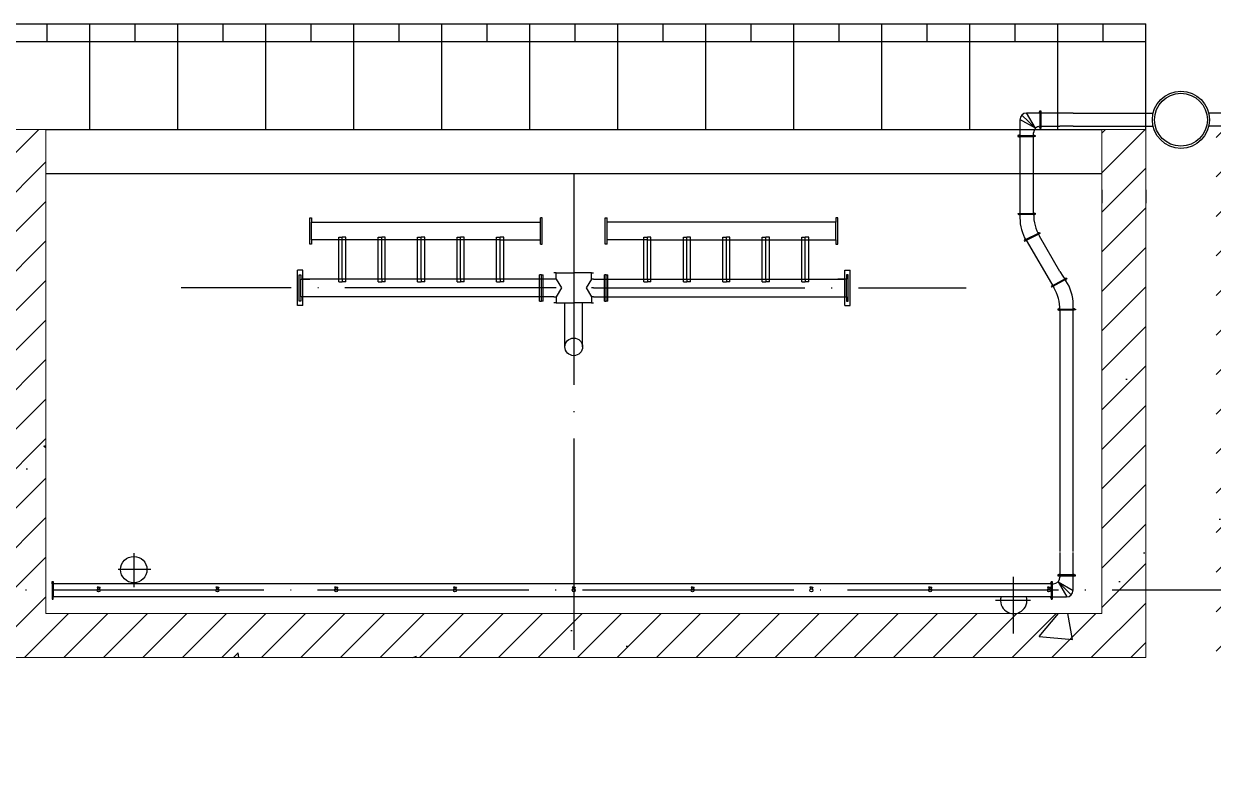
# Model space of a CAD drawing. Header units: millimetres. Extents: x -708 to 2021, y 59 to 1476.
# Drawn here: x 836.8 to 971.9, y 653.8 to 738.2 of the extents above; entities that cross this region are included whole.
import ezdxf

# ---------------------------------------------------------------- set-up
doc = ezdxf.new("R2010")
doc.units = ezdxf.units.MM
doc.linetypes.add('ACAD_ISO04W100', pattern=[30, 24, -3, 0, -3])
doc.layers.add('图层1', color=1, linetype='Continuous', lineweight=25, plot=False)
doc.layers.add('图层2', color=5, linetype='Continuous', lineweight=25, plot=False)

msp = doc.modelspace()

# ---------------------------------------------------------------- hatches: boundary and pattern name
h = msp.add_hatch()
h.set_pattern_fill('ANSI31', color=256, style=0)
h.paths.add_polyline_path([(571.27508, 726.22002), (566.27508, 726.22002), (566.27508, 673.87002), (571.27508, 673.87002)])
h.paths.add_polyline_path([(696.27508, 717.85431), (696.27508, 719.35431), (696.27508, 726.22002), (691.27508, 726.22002), (691.27508, 719.35431), (691.27508, 717.85431), (691.27508, 673.87002), (696.27508, 673.87002)])
h.paths.add_polyline_path([(683.82085, 671.22002), (641.68009, 671.22002), (643.45568, 666.22002), (686.39404, 666.22002)])
h.paths.add_polyline_path([(696.27508, 673.87002), (691.27508, 673.87002), (691.27508, 671.22002), (683.82085, 671.22002), (686.39404, 666.22002), (696.27508, 666.22002)])
h.paths.add_polyline_path([(641.68009, 671.22002), (631.27508, 671.22002), (631.27508, 666.22002), (643.45568, 666.22002)])
h.paths.add_polyline_path([(631.27508, 671.22002), (582.12404, 671.22002), (584.69723, 666.22002), (631.27508, 666.22002)])
h.paths.add_polyline_path([(582.12404, 671.22002), (571.27508, 671.22002), (571.27508, 673.87002), (566.27508, 673.87002), (566.27508, 666.22002), (584.69723, 666.22002)])
h.paths.add_polyline_path([(769.27516, 671.22002), (709.27516, 671.22002), (709.27516, 673.87002), (704.27516, 673.87002), (704.27516, 666.22002), (769.27516, 666.22002)])
h.paths.add_polyline_path([(709.27516, 717.85431), (709.27516, 719.35431), (709.27516, 726.22002), (704.27516, 726.22002), (704.27516, 719.35431), (704.27516, 717.85431), (704.27516, 673.87002), (709.27516, 673.87002)])
h.paths.add_polyline_path([(834.27516, 726.22002), (829.27516, 726.22002), (829.27516, 673.87002), (834.27516, 673.87002)])
h.paths.add_polyline_path([(769.27516, 671.22002), (769.27516, 666.22002), (834.27516, 666.22002), (834.27516, 673.87002), (829.27516, 673.87002), (829.27516, 671.22002)])
h.paths.add_polyline_path([(964.27516, 673.87002), (959.27516, 673.87002), (959.27516, 671.22002), (899.27516, 671.22002), (899.27516, 666.22002), (964.27516, 666.22002)])
h.paths.add_polyline_path([(899.27516, 671.22002), (839.27516, 671.22002), (839.27516, 673.87002), (834.27516, 673.87002), (834.27516, 666.22002), (899.27516, 666.22002)])
h.paths.add_polyline_path([(839.27516, 726.22002), (834.27516, 726.22002), (834.27516, 673.87002), (839.27516, 673.87002)])
h.paths.add_polyline_path([(964.27516, 717.85431), (964.27516, 719.35431), (964.27516, 726.22002), (959.27516, 726.22002), (959.27516, 719.35431), (959.27516, 717.85431), (959.27516, 673.87002), (964.27516, 673.87002)])
h.paths.add_polyline_path([(977.27524, 717.85431), (977.27524, 719.35431), (977.27524, 726.22002), (972.27524, 726.22002), (972.27524, 719.35431), (972.27524, 717.85431), (972.27524, 673.87002), (977.27524, 673.87002)])
h.paths.add_polyline_path([(1037.27524, 671.22002), (977.27524, 671.22002), (977.27524, 673.87002), (972.27524, 673.87002), (972.27524, 666.22002), (1037.27524, 666.22002)])
h.paths.add_polyline_path([(1102.27524, 671.22002), (1097.27524, 671.22002), (1037.27524, 671.22002), (1037.27524, 666.22002), (1102.27524, 666.22002)])
h.paths.add_polyline_path([(1102.27524, 708.22002), (1097.27524, 708.22002), (1097.27524, 673.87002), (1102.27524, 673.87002)])
h.paths.add_polyline_path([(1102.27524, 726.22002), (1097.27524, 726.22002), (1097.27524, 708.22002), (1102.27524, 708.22002)])
h.paths.add_polyline_path([(879.3503, 523.30714), (874.3503, 523.30714), (874.3503, 500.10714), (879.3503, 500.10714)])
h.paths.add_polyline_path([(879.3503, 497.10714), (874.3503, 497.10714), (874.3503, 475.30714), (879.3503, 475.30714)])
h.paths.add_polyline_path([(879.3503, 468.30714), (874.3503, 468.30714), (624.3503, 468.30714), (624.3503, 471.80714), (619.3503, 471.80714), (619.3503, 463.28757), (629.3503, 463.28757), (629.3503, 463.30714), (879.3503, 463.30714)])
h.paths.add_polyline_path([(624.3503, 509.80714), (619.3503, 509.80714), (619.3503, 474.80714), (624.3503, 474.80714)])
h.paths.add_polyline_path([(624.3503, 521.41107), (619.3503, 521.41107), (619.3503, 518.69142), (619.3503, 512.80714), (624.3503, 512.80714), (624.3503, 518.30714)])
h.paths.add_polyline_path([(624.3503, 523.30714), (619.3503, 523.30714), (619.3503, 521.41107), (624.3503, 521.41107)])
h = msp.add_hatch()
h.set_pattern_fill('AR-CONC', color=256, scale=0.25, style=0)
h.paths.add_polyline_path([(566.27508, 673.87002), (571.27508, 673.87002), (571.27508, 726.22002), (566.27508, 726.22002)])
h.paths.add_polyline_path([(566.27508, 666.22002), (677.85292, 666.22002), (680.42611, 671.22002), (571.27508, 671.22002), (571.27508, 673.87002), (566.27508, 673.87002)])
h.paths.add_polyline_path([(680.42611, 671.22002), (631.27508, 671.22002), (631.27508, 666.22002), (677.85292, 666.22002)], flags=16)
h.paths.add_polyline_path([(631.27508, 671.22002), (631.27508, 666.22002), (643.45568, 666.22002), (641.68009, 671.22002)], flags=0)
h.paths.add_polyline_path([(641.68009, 671.22002), (578.7293, 671.22002), (576.15611, 666.22002), (643.45568, 666.22002)], flags=16)
h.paths.add_polyline_path([(578.7293, 671.22002), (576.15611, 666.22002), (696.27508, 666.22002), (696.27508, 673.87002), (691.27508, 673.87002), (691.27508, 671.22002)])
h.paths.add_polyline_path([(691.27508, 673.87002), (696.27508, 673.87002), (696.27508, 717.85431), (696.27508, 719.35431), (696.27508, 726.22002), (691.27508, 726.22002), (691.27508, 719.35431), (691.27508, 717.85431)])
h.paths.add_polyline_path([(704.27516, 673.87002), (709.27516, 673.87002), (709.27516, 717.85431), (709.27516, 719.35431), (709.27516, 726.22002), (704.27516, 726.22002), (704.27516, 719.35431), (704.27516, 717.85431)])
h.paths.add_polyline_path([(709.27516, 671.22002), (709.27516, 673.87002), (704.27516, 673.87002), (704.27516, 666.22002), (769.27516, 666.22002), (769.27516, 671.22002)])
h.paths.add_polyline_path([(769.27516, 671.22002), (769.27516, 666.22002), (834.27516, 666.22002), (834.27516, 673.87002), (829.27516, 673.87002), (829.27516, 671.22002)])
h.paths.add_polyline_path([(829.27516, 673.87002), (834.27516, 673.87002), (834.27516, 726.22002), (829.27516, 726.22002)])
h.paths.add_polyline_path([(834.27516, 673.87002), (839.27516, 673.87002), (839.27516, 726.22002), (834.27516, 726.22002)])
h.paths.add_polyline_path([(839.27516, 671.22002), (839.27516, 673.87002), (834.27516, 673.87002), (834.27516, 666.22002), (899.27516, 666.22002), (899.27516, 671.22002)])
h.paths.add_polyline_path([(964.27516, 666.22002), (964.27516, 673.87002), (959.27516, 673.87002), (959.27516, 671.22002), (899.27516, 671.22002), (899.27516, 666.22002)])
h.paths.add_polyline_path([(959.27516, 673.87002), (964.27516, 673.87002), (964.27516, 717.85431), (964.27516, 719.35431), (964.27516, 726.22002), (959.27516, 726.22002), (959.27516, 719.35431), (959.27516, 717.85431)])
h.paths.add_polyline_path([(972.27524, 673.87002), (977.27524, 673.87002), (977.27524, 717.85431), (977.27524, 719.35431), (977.27524, 726.22002), (972.27524, 726.22002), (972.27524, 719.35431), (972.27524, 717.85431)])
h.paths.add_polyline_path([(1037.27524, 666.22002), (1037.27524, 671.22002), (977.27524, 671.22002), (977.27524, 673.87002), (972.27524, 673.87002), (972.27524, 666.22002)])
h.paths.add_polyline_path([(1102.27524, 666.22002), (1102.27524, 671.22002), (1097.27524, 671.22002), (1037.27524, 671.22002), (1037.27524, 666.22002)])
h.paths.add_polyline_path([(1102.27524, 708.22002), (1097.27524, 708.22002), (1097.27524, 673.87002), (1102.27524, 673.87002)])
h.paths.add_polyline_path([(1097.27524, 708.22002), (1102.27524, 708.22002), (1102.27524, 726.22002), (1097.27524, 726.22002)])
h.paths.add_polyline_path([(624.3503, 509.80714), (619.3503, 509.80714), (619.3503, 474.80714), (624.3503, 474.80714)])
h.paths.add_polyline_path([(619.3503, 512.80714), (624.3503, 512.80714), (624.3503, 518.30714), (624.3503, 521.41107), (619.3503, 521.41107), (619.3503, 518.69142)])
h.paths.add_polyline_path([(624.3503, 521.41107), (624.3503, 523.30714), (619.3503, 523.30714), (619.3503, 521.41107)])
h.paths.add_polyline_path([(624.3503, 468.30714), (624.3503, 471.80714), (619.3503, 471.80714), (619.3503, 463.28757), (879.3503, 463.28757), (879.3503, 468.30714), (874.3503, 468.30714)])
h.paths.add_polyline_path([(879.3503, 497.10714), (874.3503, 497.10714), (874.3503, 475.30714), (879.3503, 475.30714)])
h.paths.add_polyline_path([(879.3503, 523.30714), (874.3503, 523.30714), (874.3503, 500.10714), (879.3503, 500.10714)])

# ---------------------------------------------------------------- linework, layer by layer
for p, q in [((834.27516, 738.22002), (964.27516, 738.22002)), ((834.27516, 736.22002), (964.27516, 736.22002)), ((951.74784, 726.35622), (949.97804, 727.33759)), ((951.75041, 726.35428), (950.19758, 727.85428)), ((951.74784, 726.35622), (950.70646, 728.09139)), ((839.27516, 726.22002), (959.27516, 726.22002)), ((839.27516, 721.22002), (959.27516, 721.22002)), ((959.27516, 719.35431), (959.27516, 717.85431)), ((964.27516, 719.35431), (964.27516, 717.85431)), ((869.27516, 715.67002), (869.27516, 716.17002)), ((869.27516, 716.17002), (869.47516, 716.17002)), ((869.27516, 713.17002), (869.27516, 715.67002)), ((869.47516, 716.17002), (869.47516, 715.67002)), ((869.47516, 713.67002), (869.47516, 715.67002)), ((869.47516, 715.67002), (895.49615, 715.67002)), ((895.49615, 713.17002), (895.49615, 716.17002)), ((895.69615, 716.17002), (895.49615, 716.17002)), ((895.69615, 715.87002), (895.69615, 716.17002)), ((895.69615, 715.67002), (895.69615, 715.87002)), ((895.69615, 713.67002), (895.69615, 715.67002)), ((902.85417, 715.87002), (902.85417, 716.17002)), ((902.85417, 716.17002), (903.05417, 716.17002)), ((902.85417, 715.67002), (902.85417, 715.87002)), ((902.85417, 713.67002), (902.85417, 715.67002)), ((903.05417, 713.17002), (903.05417, 716.17002)), ((929.07516, 715.67002), (903.05417, 715.67002)), ((929.27516, 716.17002), (929.07516, 716.17002)), ((929.07516, 716.17002), (929.07516, 715.67002)), ((929.07516, 713.67002), (929.07516, 715.67002)), ((929.27516, 715.67002), (929.27516, 716.17002)), ((929.27516, 713.17002), (929.27516, 715.67002)), ((872.56199, 708.92002), (872.56199, 713.97002)), ((872.56199, 713.97002), (872.96199, 713.97002)), ((872.96199, 709.22002), (872.96199, 713.97002)), ((872.96199, 709.22002), (872.96199, 713.97002)), ((873.36199, 713.97002), (872.96199, 713.97002)), ((872.96199, 709.22002), (872.96199, 713.91077)), ((873.36199, 708.92002), (873.36199, 713.97002)), ((877.04882, 708.92002), (877.04882, 713.97002)), ((877.04882, 713.97002), (877.44882, 713.97002)), ((877.44882, 709.22002), (877.44882, 713.97002)), ((877.44882, 709.22002), (877.44882, 713.97002)), ((877.44882, 709.22002), (877.44882, 713.97002)), ((877.84882, 713.97002), (877.44882, 713.97002)), ((877.84882, 708.92002), (877.84882, 713.97002)), ((881.53566, 708.92002), (881.53566, 713.97002)), ((881.53566, 713.97002), (881.93566, 713.97002)), ((881.93566, 709.22002), (881.93566, 713.97002)), ((881.93566, 709.22002), (881.93566, 713.97002)), ((881.93566, 709.22002), (881.93566, 713.97002)), ((882.33566, 713.97002), (881.93566, 713.97002)), ((882.33566, 708.92002), (882.33566, 713.97002)), ((886.02249, 708.92002), (886.02249, 713.97002)), ((886.02249, 713.97002), (886.42249, 713.97002)), ((886.42249, 709.22002), (886.42249, 713.97002)), ((886.42249, 709.22002), (886.42249, 713.97002)), ((886.42249, 709.22002), (886.42249, 713.97002)), ((886.82249, 713.97002), (886.42249, 713.97002)), ((886.82249, 708.92002), (886.82249, 713.97002)), ((890.50932, 708.92002), (890.50932, 713.97002)), ((890.50932, 713.97002), (890.90932, 713.97002)), ((890.90932, 709.22002), (890.90932, 713.97002)), ((890.90932, 709.22002), (890.90932, 713.97002)), ((891.30932, 713.97002), (890.90932, 713.97002)), ((891.30932, 708.92002), (891.30932, 713.97002)), ((907.241, 708.92002), (907.241, 713.97002)), ((907.241, 713.97002), (907.641, 713.97002)), ((907.641, 709.22002), (907.641, 713.97002)), ((908.041, 713.97002), (907.641, 713.97002)), ((907.641, 709.22002), (907.641, 713.97002)), ((908.041, 708.92002), (908.041, 713.97002)), ((911.72783, 708.92002), (911.72783, 713.97002)), ((911.72783, 713.97002), (912.12783, 713.97002)), ((912.12783, 709.22002), (912.12783, 713.97002)), ((912.12783, 709.22002), (912.12783, 713.97002)), ((912.52783, 713.97002), (912.12783, 713.97002)), ((912.12783, 709.22002), (912.12783, 713.97002)), ((912.52783, 708.92002), (912.52783, 713.97002)), ((916.21466, 708.92002), (916.21466, 713.97002)), ((916.21466, 713.97002), (916.61466, 713.97002)), ((916.61466, 709.22002), (916.61466, 713.97002)), ((916.61466, 709.22002), (916.61466, 713.97002)), ((917.01466, 713.97002), (916.61466, 713.97002)), ((916.61466, 709.22002), (916.61466, 713.97002)), ((917.01466, 708.92002), (917.01466, 713.97002)), ((920.7015, 708.92002), (920.7015, 713.97002)), ((920.7015, 713.97002), (921.1015, 713.97002)), ((921.1015, 709.22002), (921.1015, 713.97002)), ((921.1015, 709.22002), (921.1015, 713.97002)), ((921.5015, 713.97002), (921.1015, 713.97002)), ((921.1015, 709.22002), (921.1015, 713.97002)), ((921.5015, 708.92002), (921.5015, 713.97002)), ((925.18833, 708.92002), (925.18833, 713.97002)), ((925.18833, 713.97002), (925.58833, 713.97002)), ((925.58833, 709.22002), (925.58833, 713.97002)), ((925.98833, 713.97002), (925.58833, 713.97002)), ((925.58833, 709.22002), (925.58833, 713.97002)), ((925.58833, 709.22002), (925.58833, 713.91077)), ((925.98833, 708.92002), (925.98833, 713.97002)), ((869.47516, 713.17002), (869.27516, 713.17002)), ((890.90932, 713.67002), (869.47516, 713.67002)), ((869.47516, 713.67002), (869.47516, 713.17002)), ((890.90932, 713.67002), (893.67597, 713.67002)), ((893.67597, 713.67002), (895.49615, 713.67002)), ((895.49615, 713.17002), (895.69615, 713.17002)), ((895.69615, 713.17002), (895.69615, 713.67002)), ((902.85417, 713.17002), (902.85417, 713.67002)), ((903.05417, 713.17002), (902.85417, 713.17002)), ((904.87435, 713.67002), (903.05417, 713.67002)), ((907.641, 713.67002), (904.87435, 713.67002)), ((907.641, 713.67002), (929.07516, 713.67002)), ((929.07516, 713.67002), (929.07516, 713.17002)), ((929.07516, 713.17002), (929.27516, 713.17002)), ((868.17516, 710.22002), (867.87516, 710.22002)), ((867.87516, 710.18305), (867.87516, 710.22002)), ((867.87516, 706.45823), (867.87516, 710.18305)), ((868.07516, 709.22002), (868.07516, 709.72002)), ((868.07516, 709.72002), (868.27516, 709.72002)), ((868.47516, 710.22002), (868.17516, 710.22002)), ((868.27516, 709.72002), (868.27516, 709.22002)), ((868.47516, 710.18305), (868.47516, 710.22002)), ((868.47516, 706.45823), (868.47516, 710.18305)), ((895.39615, 706.72002), (895.39615, 709.72002)), ((895.59615, 709.72002), (895.39615, 709.72002)), ((895.59615, 709.42002), (895.59615, 709.72002)), ((895.59615, 709.72002), (895.79615, 709.72002)), ((895.79615, 706.72002), (895.79615, 709.72002)), ((897.27516, 709.92002), (897.02516, 709.92002)), ((897.27516, 709.22002), (897.27516, 709.92002)), ((897.27516, 709.92002), (899.27516, 709.92002)), ((901.27516, 709.92002), (899.27516, 709.92002)), ((901.27516, 709.22002), (901.27516, 709.92002)), ((901.27516, 709.92002), (901.52516, 709.92002)), ((902.75417, 706.72002), (902.75417, 709.72002)), ((902.95417, 709.72002), (902.75417, 709.72002)), ((902.95417, 709.42002), (902.95417, 709.72002)), ((902.95417, 709.72002), (903.15417, 709.72002)), ((903.15417, 706.72002), (903.15417, 709.72002)), ((930.07516, 710.18305), (930.07516, 710.22002)), ((930.07516, 710.22002), (930.37516, 710.22002)), ((930.07516, 706.45823), (930.07516, 710.18305)), ((930.47516, 709.72002), (930.27516, 709.72002)), ((930.27516, 709.72002), (930.27516, 709.22002)), ((930.37516, 710.22002), (930.67516, 710.22002)), ((930.47516, 709.22002), (930.47516, 709.72002)), ((930.67516, 710.18305), (930.67516, 710.22002)), ((930.67516, 706.45823), (930.67516, 710.18305)), ((868.07516, 706.72002), (868.07516, 709.22002)), ((868.27516, 707.22002), (868.27516, 709.22002)), ((868.27516, 709.22002), (869.27516, 709.22002)), ((895.39615, 709.22002), (868.47516, 709.22002)), ((876.07, 709.22002), (869.27516, 709.22002)), ((872.56199, 708.92002), (872.96199, 708.92002)), ((872.96199, 709.22002), (872.96199, 708.92002)), ((872.96199, 709.22002), (872.96199, 708.92002)), ((873.36199, 708.92002), (872.96199, 708.92002)), ((897.27516, 709.22002), (876.07, 709.22002)), ((877.04882, 708.92002), (877.44882, 708.92002)), ((877.44882, 709.22002), (877.44882, 708.92002)), ((877.44882, 709.22002), (877.44882, 708.92002)), ((877.84882, 708.92002), (877.44882, 708.92002)), ((881.53566, 708.92002), (881.93566, 708.92002)), ((881.93566, 709.22002), (881.93566, 708.92002)), ((881.93566, 709.22002), (881.93566, 708.92002)), ((882.33566, 708.92002), (881.93566, 708.92002)), ((886.02249, 708.92002), (886.42249, 708.92002)), ((886.42249, 709.22002), (886.42249, 708.92002)), ((886.42249, 709.22002), (886.42249, 708.92002)), ((886.82249, 708.92002), (886.42249, 708.92002)), ((890.50932, 708.92002), (890.90932, 708.92002)), ((890.90932, 709.22002), (890.90932, 708.92002)), ((890.90932, 709.22002), (890.90932, 708.92002)), ((891.30932, 708.92002), (890.90932, 708.92002)), ((895.59615, 709.22002), (895.59615, 709.42002)), ((895.59615, 707.22002), (895.59615, 709.22002)), ((897.27516, 709.22002), (897.86398, 708.22002)), ((901.27516, 709.22002), (900.69751, 708.22002)), ((901.52516, 709.22002), (901.27516, 709.22002)), ((901.52516, 709.22002), (922.48032, 709.22002)), ((902.95417, 709.22002), (902.95417, 709.42002)), ((902.95417, 707.22002), (902.95417, 709.22002)), ((903.15417, 709.22002), (930.07516, 709.22002)), ((907.241, 708.92002), (907.641, 708.92002)), ((907.641, 709.22002), (907.641, 708.92002)), ((907.641, 709.22002), (907.641, 708.92002)), ((908.041, 708.92002), (907.641, 708.92002)), ((911.72783, 708.92002), (912.12783, 708.92002)), ((912.12783, 709.22002), (912.12783, 708.92002)), ((912.12783, 709.22002), (912.12783, 708.92002)), ((912.52783, 708.92002), (912.12783, 708.92002)), ((916.21466, 708.92002), (916.61466, 708.92002)), ((916.61466, 709.22002), (916.61466, 708.92002)), ((916.61466, 709.22002), (916.61466, 708.92002)), ((917.01466, 708.92002), (916.61466, 708.92002)), ((920.7015, 708.92002), (921.1015, 708.92002)), ((921.1015, 709.22002), (921.1015, 708.92002)), ((921.1015, 709.22002), (921.1015, 708.92002)), ((921.5015, 708.92002), (921.1015, 708.92002)), ((922.48032, 709.22002), (929.27516, 709.22002)), ((925.18833, 708.92002), (925.58833, 708.92002)), ((925.58833, 709.22002), (925.58833, 708.92002)), ((925.58833, 709.22002), (925.58833, 708.92002)), ((925.98833, 708.92002), (925.58833, 708.92002)), ((930.27516, 709.22002), (929.27516, 709.22002)), ((930.27516, 707.22002), (930.27516, 709.22002)), ((930.47516, 706.72002), (930.47516, 709.22002)), ((869.27516, 707.22002), (868.27516, 707.22002)), ((868.27516, 707.22002), (868.27516, 706.72002)), ((874.99815, 707.22002), (869.27516, 707.22002)), ((897.02516, 707.22002), (874.99815, 707.22002)), ((897.27516, 708.22002), (895.28863, 708.22002)), ((895.59615, 708.22002), (895.39615, 708.22002)), ((895.59615, 706.72002), (895.59615, 707.22002)), ((897.02516, 707.22002), (897.02516, 707.22002)), ((897.02516, 707.22002), (897.27516, 707.22002)), ((897.86398, 708.22002), (897.27516, 707.22002)), ((897.27516, 707.22002), (897.27516, 706.52002)), ((900.69751, 708.22002), (901.27516, 707.22002)), ((901.52516, 708.22002), (901.27516, 708.22002)), ((901.27516, 707.22002), (901.27516, 706.52002)), ((901.52516, 707.22002), (901.27516, 707.22002)), ((901.52516, 707.22002), (923.55217, 707.22002)), ((902.95417, 708.22002), (903.15417, 708.22002)), ((902.95417, 706.72002), (902.95417, 707.22002)), ((923.55217, 707.22002), (929.27516, 707.22002)), ((929.27516, 707.22002), (930.27516, 707.22002)), ((930.27516, 707.22002), (930.27516, 706.72002)), ((867.87516, 706.22002), (867.87516, 706.45823)), ((868.17516, 706.22002), (867.87516, 706.22002)), ((868.47516, 706.22002), (868.02516, 706.22002)), ((868.27516, 706.72002), (868.07516, 706.72002)), ((868.47516, 706.22002), (868.47516, 706.45823)), ((895.39615, 706.72002), (895.59615, 706.72002)), ((895.79615, 706.72002), (895.59615, 706.72002)), ((897.27516, 706.52002), (897.02516, 706.52002)), ((897.27516, 706.52002), (899.27516, 706.52002)), ((898.27516, 701.52002), (898.27516, 706.52002)), ((901.27516, 706.52002), (899.27516, 706.52002)), ((900.27516, 701.52002), (900.27516, 706.52002)), ((901.27516, 706.52002), (901.52516, 706.52002)), ((902.75417, 706.72002), (902.95417, 706.72002)), ((903.15417, 706.72002), (902.95417, 706.72002)), ((930.07516, 706.22002), (930.07516, 706.45823)), ((930.07516, 706.22002), (930.52516, 706.22002)), ((930.27516, 706.72002), (930.47516, 706.72002)), ((930.37516, 706.22002), (930.67516, 706.22002)), ((930.67516, 706.22002), (930.67516, 706.45823)), ((954.30548, 674.83969), (956.0248, 673.84704)), ((954.30548, 674.83969), (955.80548, 673.33969)), ((954.30548, 674.83969), (955.29813, 673.12037))]:
    msp.add_line(p, q)
at = {"lineweight": -2}
for p, q in [((839.41085, 738.22002), (839.41085, 736.22002)), ((844.27516, 726.22002), (844.27516, 738.22002)), ((849.41085, 738.22002), (849.41085, 736.22002)), ((849.41085, 738.22002), (849.41085, 736.22002)), ((854.27516, 726.22002), (854.27516, 738.22002)), ((859.41085, 738.22002), (859.41085, 736.22002)), ((864.27516, 726.22002), (864.27516, 738.22002)), ((869.41085, 738.22002), (869.41085, 736.22002)), ((874.27516, 726.22002), (874.27516, 738.22002)), ((879.41085, 738.22002), (879.41085, 736.22002)), ((884.27516, 726.22002), (884.27516, 738.22002)), ((889.41085, 738.22002), (889.41085, 736.22002)), ((894.27516, 726.22002), (894.27516, 738.22002)), ((899.41085, 738.22002), (899.41085, 736.22002)), ((904.27516, 726.22002), (904.27516, 738.22002)), ((909.41085, 738.22002), (909.41085, 736.22002)), ((914.27516, 726.22002), (914.27516, 738.22002)), ((919.41085, 738.22002), (919.41085, 736.22002)), ((924.27516, 726.22002), (924.27516, 738.22002)), ((929.41085, 738.22002), (929.41085, 736.22002)), ((934.27516, 726.22002), (934.27516, 738.22002)), ((939.41085, 738.22002), (939.41085, 736.22002)), ((944.27516, 726.22002), (944.27516, 738.22002)), ((949.41085, 738.22002), (949.41085, 736.22002)), ((954.27516, 726.22002), (954.27516, 738.22002)), ((959.41085, 738.22002), (959.41085, 736.22002)), ((964.27516, 726.22002), (964.27516, 738.22002))]:
    msp.add_line(p, q, dxfattribs=at)
at = {"lineweight": 0}
for p, q in [((839.27516, 726.22002), (834.27516, 726.22002)), ((839.27516, 726.22002), (839.27516, 671.22002)), ((959.27516, 719.35431), (959.27516, 726.22002)), ((959.27516, 726.22002), (964.27516, 726.22002)), ((964.27516, 726.22002), (964.27516, 719.35431)), ((959.27516, 671.22002), (959.27516, 717.85431)), ((964.27516, 717.85431), (964.27516, 666.22002)), ((839.27516, 671.22002), (959.27516, 671.22002)), ((964.27516, 666.22002), (964.27516, 671.22002)), ((964.27516, 666.22002), (834.27516, 666.22002))]:
    msp.add_line(p, q, dxfattribs=at)
at = {"linetype": 'ACAD_ISO04W100'}
for p, q in [((897.27516, 708.22002), (854.66496, 708.22002)), ((901.52516, 708.22002), (943.88536, 708.22002)), ((849.27516, 678.10311), (849.27516, 674.2304)), ((851.20931, 676.22002), (847.491, 676.22002)), ((949.19815, 675.39426), (949.19815, 668.95359)), ((1104.8669, 673.87002), (549.16997, 673.87002)), ((951.18593, 672.72002), (947.21037, 672.72002))]:
    msp.add_line(p, q, dxfattribs=at)
for centre, radius in [((899.27516, 701.52002), 1), ((849.27516, 676.22002), 1.5)]:
    msp.add_circle(centre, radius)
msp.add_arc((949.27516, 672.72002), 1.5, 164.53399, 15.46601)
for p in [(872.96199, 709.22002), (877.44882, 709.22002), (881.93566, 709.22002), (886.42249, 709.22002), (890.90932, 709.22002), (907.641, 709.22002), (912.12783, 709.22002), (916.61466, 709.22002), (921.1015, 709.22002), (925.58833, 709.22002)]:
    msp.add_point(p)
at = {"layer": '图层1'}
for p, q in [((952.18483, 728.17395), (952.18483, 728.19395)), ((952.18483, 728.19395), (952.20983, 728.19395)), ((952.20983, 728.17395), (952.18483, 728.17395)), ((952.20983, 728.19395), (952.20983, 728.21395)), ((952.20983, 728.21395), (952.21983, 728.21395)), ((952.20983, 728.19395), (952.20983, 728.17395)), ((952.20983, 728.17395), (952.20983, 728.15395)), ((952.20983, 728.15395), (952.21983, 728.15395)), ((952.21983, 728.21395), (952.21983, 728.19395)), ((952.21983, 728.19395), (952.23483, 728.19395)), ((952.21983, 728.17395), (952.21983, 728.19395)), ((952.23483, 728.17395), (952.21983, 728.17395)), ((952.21983, 728.15395), (952.21983, 728.17395)), ((952.23483, 728.32395), (952.23483, 726.32254)), ((952.23483, 728.07395), (952.23483, 728.32395)), ((952.23483, 728.32395), (952.33483, 728.32395)), ((952.33483, 728.32395), (952.33483, 726.32254)), ((952.33483, 728.19395), (952.35483, 728.19395)), ((952.35483, 728.17395), (952.33483, 728.17395)), ((952.35483, 728.19395), (952.35483, 728.17395)), ((952.20983, 726.47254), (952.18483, 726.47254)), ((952.18483, 726.47254), (952.18483, 726.45254)), ((952.18483, 726.45254), (952.20983, 726.45254)), ((952.20983, 726.47254), (952.20983, 726.49254)), ((952.20983, 726.49254), (952.21983, 726.49254)), ((952.20983, 726.45254), (952.20983, 726.47254)), ((952.20983, 726.45254), (952.20983, 726.43254)), ((952.20983, 726.43254), (952.21983, 726.43254)), ((952.21983, 726.49254), (952.21983, 726.47254)), ((952.23483, 726.47254), (952.21983, 726.47254)), ((952.21983, 726.47254), (952.21983, 726.45254)), ((952.21983, 726.45254), (952.23483, 726.45254)), ((952.21983, 726.43254), (952.21983, 726.45254)), ((952.23483, 726.57254), (952.23483, 726.32254)), ((952.23483, 726.32254), (952.33483, 726.32254)), ((952.35483, 726.47254), (952.33483, 726.47254)), ((952.33483, 726.45254), (952.35483, 726.45254)), ((952.35483, 726.45254), (952.35483, 726.47254)), ((949.87792, 725.51895), (949.72792, 725.51895)), ((949.72792, 725.51895), (949.72792, 725.41895)), ((949.72792, 725.41895), (949.87792, 725.41895)), ((949.85792, 725.54395), (949.83792, 725.54395)), ((949.83792, 725.54395), (949.83792, 725.53395)), ((949.83792, 725.53395), (949.85792, 725.53395)), ((949.87792, 725.56895), (949.85792, 725.56895)), ((949.85792, 725.56895), (949.85792, 725.54395)), ((949.85792, 725.54395), (949.87792, 725.54395)), ((949.85792, 725.53395), (949.85792, 725.51895)), ((949.87792, 725.53395), (949.85792, 725.53395)), ((949.85792, 725.41895), (949.85792, 725.39895)), ((949.85792, 725.39895), (949.87792, 725.39895)), ((949.87792, 725.54395), (949.87792, 725.56895)), ((949.87792, 725.54395), (949.89792, 725.54395)), ((949.87792, 725.51895), (949.87792, 725.53395)), ((949.89792, 725.53395), (949.87792, 725.53395)), ((949.87792, 725.51895), (949.97792, 725.51895)), ((949.87792, 725.41895), (951.57792, 725.41895)), ((949.97792, 725.41895), (949.87792, 725.41895)), ((949.87792, 725.39895), (949.87792, 725.41895)), ((949.89792, 725.54395), (949.89792, 725.53395)), ((949.97792, 725.51895), (951.47792, 725.51895)), ((951.57792, 725.51895), (951.47792, 725.51895)), ((951.57792, 725.51895), (951.47792, 725.51895)), ((951.47792, 725.41895), (951.57792, 725.41895)), ((951.57792, 725.54395), (951.55792, 725.54395)), ((951.55792, 725.54395), (951.55792, 725.53395)), ((951.55792, 725.53395), (951.57792, 725.53395)), ((951.57792, 725.54395), (951.57792, 725.56895)), ((951.57792, 725.56895), (951.59792, 725.56895)), ((951.59792, 725.54395), (951.57792, 725.54395)), ((951.57792, 725.51895), (951.57792, 725.53395)), ((951.57792, 725.53395), (951.59792, 725.53395)), ((951.57792, 725.51895), (951.72792, 725.51895)), ((951.72792, 725.41895), (951.57792, 725.41895)), ((951.57792, 725.39895), (951.57792, 725.41895)), ((951.59792, 725.39895), (951.57792, 725.39895)), ((951.59792, 725.56895), (951.59792, 725.54395)), ((951.59792, 725.54395), (951.61792, 725.54395)), ((951.59792, 725.53395), (951.59792, 725.51895)), ((951.61792, 725.53395), (951.59792, 725.53395)), ((951.59792, 725.41895), (951.59792, 725.39895)), ((951.61792, 725.54395), (951.61792, 725.53395)), ((951.72792, 725.51895), (951.72792, 725.41895)), ((949.76037, 716.67999), (951.76168, 716.69991)), ((949.76137, 716.58), (949.76037, 716.67999)), ((949.76137, 716.58), (951.76268, 716.59991)), ((949.87151, 716.56609), (949.89151, 716.56629)), ((949.87161, 716.55609), (949.87151, 716.56609)), ((949.89161, 716.55629), (949.87161, 716.55609)), ((949.89017, 716.70129), (949.91017, 716.70149)), ((949.89037, 716.68129), (949.89017, 716.70129)), ((949.89151, 716.56629), (949.89136, 716.58129)), ((949.91151, 716.56649), (949.89151, 716.56629)), ((949.89161, 716.55629), (949.91161, 716.55649)), ((949.89186, 716.53129), (949.89161, 716.55629)), ((949.91186, 716.53149), (949.89186, 716.53129)), ((949.91017, 716.70149), (949.91037, 716.68149)), ((949.91136, 716.58149), (950.01136, 716.58249)), ((949.91136, 716.58149), (949.91151, 716.56649)), ((949.93151, 716.56669), (949.91151, 716.56649)), ((949.91161, 716.55649), (949.93161, 716.55669)), ((949.91161, 716.55649), (949.91186, 716.53149)), ((949.93151, 716.56669), (949.93161, 716.55669)), ((951.59283, 716.58322), (951.61283, 716.58342)), ((951.59293, 716.57322), (951.59283, 716.58322)), ((951.61293, 716.57342), (951.59293, 716.57322)), ((951.63149, 716.71862), (951.61149, 716.71842)), ((951.61149, 716.71842), (951.61169, 716.69842)), ((951.61268, 716.59842), (951.61283, 716.58342)), ((951.61283, 716.58342), (951.63283, 716.58362)), ((951.63293, 716.57362), (951.61293, 716.57342)), ((951.61293, 716.57342), (951.61318, 716.54842)), ((951.61318, 716.54842), (951.63318, 716.54862)), ((951.63169, 716.69862), (951.63149, 716.71862)), ((951.63283, 716.58362), (951.63268, 716.59862)), ((951.65283, 716.58382), (951.63283, 716.58362)), ((951.63293, 716.57362), (951.65293, 716.57382)), ((951.63318, 716.54862), (951.63293, 716.57362)), ((951.65293, 716.57382), (951.65283, 716.58382)), ((951.76268, 716.59991), (951.76168, 716.69991)), ((950.58757, 713.6935), (950.45358, 713.62607)), ((950.55847, 713.70684), (950.5406, 713.69785)), ((950.5406, 713.69785), (950.5451, 713.68892)), ((950.5451, 713.68892), (950.56296, 713.69791)), ((950.56509, 713.73816), (950.54723, 713.72917)), ((950.54723, 713.72917), (950.55847, 713.70684)), ((950.55847, 713.70684), (950.57633, 713.71583)), ((950.58083, 713.7069), (950.56296, 713.69791)), ((950.56296, 713.69791), (950.56971, 713.68451)), ((950.57633, 713.71583), (950.56509, 713.73816)), ((950.57633, 713.71583), (950.5942, 713.72482)), ((950.59869, 713.71589), (950.58083, 713.7069)), ((950.58757, 713.6935), (950.58083, 713.7069)), ((950.58757, 713.6935), (950.6769, 713.73846)), ((950.5942, 713.72482), (950.59869, 713.71589)), ((950.63253, 713.60417), (952.15106, 714.36841)), ((950.6769, 713.73846), (952.01678, 714.41279)), ((952.1061, 714.45774), (952.01678, 714.41279)), ((952.06173, 714.32346), (952.15106, 714.36841)), ((952.09486, 714.48007), (952.077, 714.47108)), ((952.077, 714.47108), (952.08149, 714.46215)), ((952.08149, 714.46215), (952.09936, 714.47114)), ((952.08362, 714.5024), (952.10149, 714.51139)), ((952.09486, 714.48007), (952.08362, 714.5024)), ((952.11273, 714.48906), (952.09486, 714.48007)), ((952.09936, 714.47114), (952.11722, 714.48013)), ((952.1061, 714.45774), (952.09936, 714.47114)), ((952.10149, 714.51139), (952.11273, 714.48906)), ((952.1061, 714.45774), (952.24009, 714.52517)), ((952.11273, 714.48906), (952.13059, 714.49805)), ((952.13509, 714.48912), (952.11722, 714.48013)), ((952.11722, 714.48013), (952.12397, 714.46673)), ((952.13059, 714.49805), (952.13509, 714.48912)), ((952.28504, 714.43585), (952.15106, 714.36841)), ((952.16005, 714.35055), (952.15106, 714.36841)), ((952.17791, 714.35954), (952.16005, 714.35055)), ((952.16892, 714.37741), (952.17791, 714.35954)), ((952.24009, 714.52517), (952.28504, 714.43585)), ((950.45358, 713.62607), (950.49854, 713.53674)), ((950.49854, 713.53674), (950.63253, 713.60417)), ((950.61466, 713.59518), (950.62365, 713.57732)), ((950.62365, 713.57732), (950.64152, 713.58631)), ((950.72185, 713.64913), (950.63253, 713.60417)), ((950.64152, 713.58631), (950.63253, 713.60417)), ((955.2717, 709.32449), (953.50899, 708.37661)), ((953.50899, 708.37661), (953.55635, 708.28854)), ((955.31906, 709.23641), (953.55635, 708.28854)), ((953.61165, 708.4602), (953.59403, 708.45072)), ((953.59403, 708.45072), (953.59877, 708.44192)), ((953.59877, 708.44192), (953.61638, 708.45139)), ((953.61742, 708.49169), (953.59981, 708.48221)), ((953.59981, 708.48221), (953.61165, 708.4602)), ((953.61165, 708.4602), (953.62926, 708.46967)), ((953.634, 708.46086), (953.61638, 708.45139)), ((953.61638, 708.45139), (953.62349, 708.43818)), ((953.62926, 708.46967), (953.61742, 708.49169)), ((953.62926, 708.46967), (953.64688, 708.47914)), ((953.65161, 708.47033), (953.634, 708.46086)), ((953.6411, 708.44765), (953.634, 708.46086)), ((953.64688, 708.47914), (953.65161, 708.47033)), ((953.67085, 708.3501), (953.68032, 708.33249)), ((953.68032, 708.33249), (953.69793, 708.34196)), ((953.69793, 708.34196), (953.68846, 708.35958)), ((955.13959, 709.25345), (955.05152, 709.20609)), ((955.12775, 709.27547), (955.11014, 709.26599)), ((955.11014, 709.26599), (955.11487, 709.25719)), ((955.11487, 709.25719), (955.13249, 709.26666)), ((955.11591, 709.29748), (955.13353, 709.30696)), ((955.12775, 709.27547), (955.11591, 709.29748)), ((955.14537, 709.28494), (955.12775, 709.27547)), ((955.13249, 709.26666), (955.1501, 709.27613)), ((955.13959, 709.25345), (955.13249, 709.26666)), ((955.13353, 709.30696), (955.14537, 709.28494)), ((955.14537, 709.28494), (955.16298, 709.29441)), ((955.16772, 709.2856), (955.1501, 709.27613)), ((955.1501, 709.27613), (955.15721, 709.26292)), ((955.16298, 709.29441), (955.16772, 709.2856)), ((955.19643, 709.14776), (955.18695, 709.16537)), ((955.21404, 709.15723), (955.19643, 709.14776)), ((955.20457, 709.17485), (955.21404, 709.15723)), ((955.2717, 709.32449), (955.31906, 709.23641)), ((954.42516, 705.81626), (954.27516, 705.81626)), ((954.27516, 705.81626), (954.27516, 705.71626)), ((954.27516, 705.71626), (954.42516, 705.71626)), ((954.40516, 705.84126), (954.38516, 705.84126)), ((954.38516, 705.84126), (954.38516, 705.83126)), ((954.38516, 705.83126), (954.40516, 705.83126)), ((954.42516, 705.86626), (954.40516, 705.86626)), ((954.40516, 705.86626), (954.40516, 705.84126)), ((954.40516, 705.84126), (954.42516, 705.84126)), ((954.40516, 705.83126), (954.40516, 705.81626)), ((954.42516, 705.83126), (954.40516, 705.83126)), ((954.40516, 705.71626), (954.40516, 705.69626)), ((954.40516, 705.69626), (954.42516, 705.69626)), ((954.42516, 705.84126), (954.42516, 705.86626)), ((954.42516, 705.84126), (954.44516, 705.84126)), ((954.42516, 705.81626), (954.42516, 705.83126)), ((954.44516, 705.83126), (954.42516, 705.83126)), ((954.42516, 705.81626), (954.52516, 705.81626)), ((954.42516, 705.71626), (956.12516, 705.71626)), ((954.52516, 705.71626), (954.42516, 705.71626)), ((954.42516, 705.69626), (954.42516, 705.71626)), ((954.44516, 705.84126), (954.44516, 705.83126)), ((954.52516, 705.81626), (956.02516, 705.81626)), ((956.12516, 705.81626), (956.02516, 705.81626)), ((956.12516, 705.81626), (956.02516, 705.81626)), ((956.02516, 705.71626), (956.12516, 705.71626)), ((956.12516, 705.84126), (956.10516, 705.84126)), ((956.10516, 705.84126), (956.10516, 705.83126)), ((956.10516, 705.83126), (956.12516, 705.83126)), ((956.12516, 705.84126), (956.12516, 705.86626)), ((956.12516, 705.86626), (956.14516, 705.86626)), ((956.14516, 705.84126), (956.12516, 705.84126)), ((956.12516, 705.81626), (956.12516, 705.83126)), ((956.12516, 705.83126), (956.14516, 705.83126)), ((956.12516, 705.81626), (956.27516, 705.81626)), ((956.27516, 705.71626), (956.12516, 705.71626)), ((956.12516, 705.69626), (956.12516, 705.71626)), ((956.14516, 705.69626), (956.12516, 705.69626)), ((956.14516, 705.86626), (956.14516, 705.84126)), ((956.14516, 705.84126), (956.16516, 705.84126)), ((956.14516, 705.83126), (956.14516, 705.81626)), ((956.16516, 705.83126), (956.14516, 705.83126)), ((956.14516, 705.71626), (956.14516, 705.69626)), ((956.16516, 705.84126), (956.16516, 705.83126)), ((956.27516, 705.81626), (956.27516, 705.71626)), ((953.47664, 674.72002), (953.47664, 674.74002)), ((953.47664, 674.74002), (953.50164, 674.74002)), ((953.50164, 674.72002), (953.47664, 674.72002)), ((953.50164, 674.74002), (953.50164, 674.76002)), ((953.50164, 674.76002), (953.51164, 674.76002)), ((953.50164, 674.74002), (953.50164, 674.72002)), ((953.50164, 674.72002), (953.50164, 674.70002)), ((953.50164, 674.70002), (953.51164, 674.70002)), ((953.51164, 674.76002), (953.51164, 674.74002)), ((953.51164, 674.74002), (953.52664, 674.74002)), ((953.51164, 674.72002), (953.51164, 674.74002)), ((953.52664, 674.72002), (953.51164, 674.72002)), ((953.51164, 674.70002), (953.51164, 674.72002)), ((953.52664, 674.87002), (953.52664, 672.86861)), ((953.52664, 674.87002), (953.62664, 674.87002)), ((953.52664, 674.72002), (953.52664, 674.62002)), ((953.62664, 674.87002), (953.62664, 672.86861)), ((953.62664, 674.74002), (953.64664, 674.74002)), ((953.64664, 674.72002), (953.62664, 674.72002)), ((953.64664, 674.74002), (953.64664, 674.72002)), ((954.42516, 675.62254), (954.27516, 675.62254)), ((954.27516, 675.62254), (954.27516, 675.52254)), ((954.27516, 675.52254), (954.42516, 675.52254)), ((954.40516, 675.64754), (954.38516, 675.64754)), ((954.38516, 675.64754), (954.38516, 675.63754)), ((954.38516, 675.63754), (954.40516, 675.63754)), ((954.42516, 675.67254), (954.40516, 675.67254)), ((954.40516, 675.67254), (954.40516, 675.64754)), ((954.40516, 675.64754), (954.42516, 675.64754)), ((954.40516, 675.63754), (954.40516, 675.62254)), ((954.42516, 675.63754), (954.40516, 675.63754)), ((954.40516, 675.52254), (954.40516, 675.50254)), ((954.40516, 675.50254), (954.42516, 675.50254)), ((954.42516, 675.64754), (954.42516, 675.67254)), ((954.42516, 675.64754), (954.44516, 675.64754)), ((954.42516, 675.62254), (954.42516, 675.63754)), ((954.44516, 675.63754), (954.42516, 675.63754)), ((954.52516, 675.62254), (954.42516, 675.62254)), ((954.42516, 675.62254), (956.12516, 675.62254)), ((956.02516, 675.52254), (954.42516, 675.52254)), ((956.12516, 675.52254), (954.42516, 675.52254)), ((954.42516, 675.50254), (954.42516, 675.52254)), ((954.44516, 675.64754), (954.44516, 675.63754)), ((954.52516, 675.62254), (956.02516, 675.62254)), ((956.02516, 675.62254), (954.52516, 675.62254)), ((956.02516, 675.62254), (956.12516, 675.62254)), ((956.12516, 675.62254), (956.02516, 675.62254)), ((956.12516, 675.52254), (956.02516, 675.52254)), ((956.12516, 675.64754), (956.10516, 675.64754)), ((956.10516, 675.64754), (956.10516, 675.63754)), ((956.10516, 675.63754), (956.12516, 675.63754)), ((956.12516, 675.64754), (956.12516, 675.67254)), ((956.12516, 675.67254), (956.14516, 675.67254)), ((956.14516, 675.64754), (956.12516, 675.64754)), ((956.12516, 675.62254), (956.12516, 675.63754)), ((956.12516, 675.63754), (956.14516, 675.63754)), ((956.12516, 675.62254), (956.27516, 675.62254)), ((956.12516, 675.52254), (956.27516, 675.52254)), ((956.12516, 675.50254), (956.12516, 675.52254)), ((956.14516, 675.50254), (956.12516, 675.50254)), ((956.14516, 675.67254), (956.14516, 675.64754)), ((956.14516, 675.64754), (956.16516, 675.64754)), ((956.14516, 675.63754), (956.14516, 675.62254)), ((956.16516, 675.63754), (956.14516, 675.63754)), ((956.14516, 675.52254), (956.14516, 675.50254)), ((956.16516, 675.64754), (956.16516, 675.63754)), ((956.27516, 675.52254), (956.27516, 675.62254)), ((953.50164, 673.01861), (953.47664, 673.01861)), ((953.47664, 673.01861), (953.47664, 672.99861)), ((953.47664, 672.99861), (953.50164, 672.99861)), ((953.50164, 673.01861), (953.50164, 673.03861)), ((953.50164, 673.03861), (953.51164, 673.03861)), ((953.50164, 672.99861), (953.50164, 673.01861)), ((953.50164, 672.99861), (953.50164, 672.97861)), ((953.50164, 672.97861), (953.51164, 672.97861)), ((953.51164, 673.03861), (953.51164, 673.01861)), ((953.52664, 673.01861), (953.51164, 673.01861)), ((953.51164, 673.01861), (953.51164, 672.99861)), ((953.51164, 672.99861), (953.52664, 672.99861)), ((953.51164, 672.97861), (953.51164, 672.99861)), ((953.52664, 672.86861), (953.62664, 672.86861)), ((953.64664, 673.01861), (953.62664, 673.01861)), ((953.62664, 672.99861), (953.64664, 672.99861)), ((953.64664, 672.99861), (953.64664, 673.01861))]:
    msp.add_line(p, q, dxfattribs=at)
at = {"layer": '图层2'}
for p, q in [((949.97792, 727.32395), (949.97792, 716.16314)), ((952.23045, 728.07395), (950.72792, 728.07395)), ((956.02516, 728.07395), (952.23045, 728.07395)), ((956.02516, 728.07395), (965.11309, 728.07395)), ((980.52524, 728.07395), (971.43731, 728.07395)), ((952.28074, 726.57395), (954.52516, 726.57395)), ((956.02516, 726.57395), (954.52516, 726.57395)), ((956.02516, 726.57395), (965.11276, 726.57395)), ((980.52524, 726.57395), (971.43765, 726.57395)), ((951.53074, 716.60558), (951.53074, 725.82395)), ((954.52516, 710.07922), (952.20058, 714.10564)), ((950.66959, 713.62576), (953.83349, 708.25364)), ((954.52516, 710.07922), (955.20658, 709.03988)), ((954.52516, 705.71626), (954.52516, 678.27136)), ((956.02516, 678.27136), (956.02516, 706.29841)), ((954.52516, 678.17136), (954.52516, 675.37002)), ((956.02516, 673.87002), (956.02516, 678.17136)), ((840.00016, 674.62002), (840.00016, 674.87002)), ((840.00016, 674.87002), (840.10016, 674.87002)), ((840.00016, 674.62002), (840.00016, 673.12002)), ((840.10016, 674.87002), (840.10016, 674.62002)), ((953.45016, 674.62002), (840.10016, 674.62002)), ((840.10016, 674.62002), (840.10016, 673.12002)), ((953.45016, 674.62002), (953.77516, 674.62002)), ((954.52516, 675.62254), (954.42516, 675.62254)), ((954.42516, 675.52254), (956.12516, 675.52254)), ((956.12516, 675.62254), (954.52516, 675.62254)), ((956.02516, 675.52254), (956.12516, 675.52254)), ((845.10016, 674.22002), (845.1969, 674.02654)), ((845.27516, 674.22002), (845.10016, 674.22002)), ((845.27516, 674.22002), (845.45016, 674.22002)), ((845.45016, 674.22002), (845.35342, 674.02654)), ((858.60016, 674.22002), (858.6969, 674.02654)), ((858.77516, 674.22002), (858.60016, 674.22002)), ((858.77516, 674.22002), (858.95016, 674.22002)), ((858.95016, 674.22002), (858.85342, 674.02654)), ((872.10016, 674.22002), (872.1969, 674.02654)), ((872.27516, 674.22002), (872.10016, 674.22002)), ((872.27516, 674.22002), (872.45016, 674.22002)), ((872.45016, 674.22002), (872.35342, 674.02654)), ((885.60016, 674.22002), (885.6969, 674.02654)), ((885.77516, 674.22002), (885.60016, 674.22002)), ((885.77516, 674.22002), (885.95016, 674.22002)), ((885.95016, 674.22002), (885.85342, 674.02654)), ((899.10016, 674.22002), (899.1969, 674.02654)), ((899.27516, 674.22002), (899.10016, 674.22002)), ((899.27516, 674.22002), (899.45016, 674.22002)), ((899.45016, 674.22002), (899.35342, 674.02654)), ((912.60016, 674.22002), (912.6969, 674.02654)), ((912.77516, 674.22002), (912.60016, 674.22002)), ((912.77516, 674.22002), (912.95016, 674.22002)), ((912.95016, 674.22002), (912.85342, 674.02654)), ((926.10016, 674.22002), (926.1969, 674.02654)), ((926.27516, 674.22002), (926.10016, 674.22002)), ((926.27516, 674.22002), (926.45016, 674.22002)), ((926.45016, 674.22002), (926.35342, 674.02654)), ((939.60016, 674.22002), (939.6969, 674.02654)), ((939.77516, 674.22002), (939.60016, 674.22002)), ((939.77516, 674.22002), (939.95016, 674.22002)), ((939.95016, 674.22002), (939.85342, 674.02654)), ((953.10016, 674.22002), (953.1969, 674.02654)), ((953.27516, 674.22002), (953.10016, 674.22002)), ((953.27516, 674.22002), (953.45016, 674.22002)), ((953.45016, 674.22002), (953.35342, 674.02654)), ((840.00016, 673.12002), (840.00016, 672.87002)), ((840.00016, 672.87002), (840.10016, 672.87002)), ((953.45016, 673.12002), (840.10016, 673.12002)), ((840.10016, 672.87002), (840.10016, 673.12002)), ((953.45016, 673.12002), (954.52516, 673.12002)), ((954.52516, 673.12002), (955.27516, 673.12002))]:
    msp.add_line(p, q, dxfattribs=at)
at = {"layer": '图层2', "color": 0, "linetype": 'ACAD_ISO04W100'}
msp.add_line((899.27516, 721.22002), (899.27516, 666.22002), dxfattribs=at)
at = {"layer": '图层2'}
for centre, radius in [((968.2752, 727.32325), 3.25), ((968.2752, 727.32325), 3.25), ((968.2752, 727.32325), 3), ((968.2752, 727.32325), 3), ((845.27516, 673.87002), 0.175), ((858.77516, 673.87002), 0.175), ((872.27516, 673.87002), 0.175), ((885.77516, 673.87002), 0.175), ((899.27516, 673.87002), 0.175), ((912.77516, 673.87002), 0.175), ((926.27516, 673.87002), 0.175), ((939.77516, 673.87002), 0.175), ((953.27516, 673.87002), 0.175)]:
    msp.add_circle(centre, radius, dxfattribs=at)
for centre, radius, start, end in [((950.72792, 727.32395), 0.75, 90, 180), ((952.28074, 725.82395), 0.75, 90, 180), ((956.53074, 716.60558), 5, 180, 209.9992095), ((954.97792, 716.16314), 5, 180, 210.4958962), ((951.02516, 706.29841), 5, 0, 33.2501169), ((949.52516, 705.71626), 5, 0, 30.4958962), ((953.77516, 675.37002), 0.75, 270, 0), ((955.27516, 673.87002), 0.75, 270, 0)]:
    msp.add_arc(centre, radius, start, end, dxfattribs=at)

doc.saveas('drawing.dxf')
